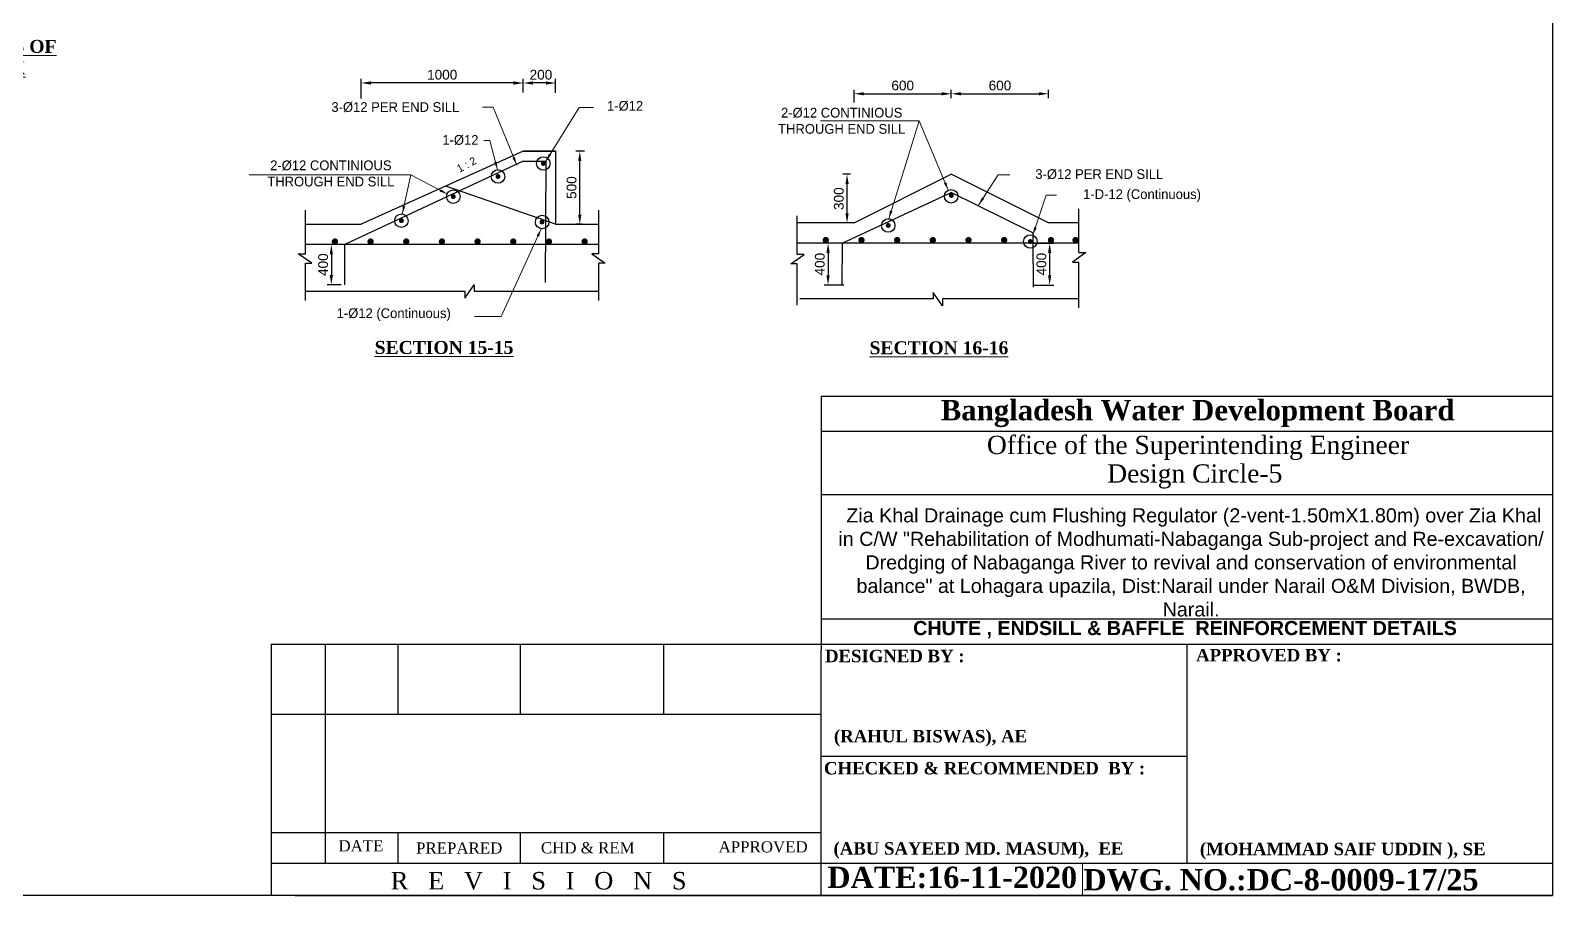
# Model space of a CAD drawing. Extents: x -358915 to 1258323, y -1667244 to -305611.
# Drawn here: x 775391 to 784784, y -1484732 to -1479397 of the extents above; entities that cross this region are included whole.
import ezdxf

# ---------------------------------------------------------------- set-up
doc = ezdxf.new("R2010")
doc.units = 0
doc.header["$LTSCALE"] = 300
doc.header["$MEASUREMENT"] = 0
doc.linetypes.add('HIDDEN', pattern=[0.375, 0.25, -0.125])
doc.layers.get('0').update_dxf_attribs({"linetype": 'CONTINUOUS'})
doc.layers.get('DEFPOINTS').update_dxf_attribs({"linetype": 'CONTINUOUS'})
for name, color, linetype, lineweight in [('Dim', 7, 'CONTINUOUS', 9), ('Left Bank Profile', 7, 'CONTINUOUS', 25), ('ROD', 1, 'CONTINUOUS', 30), ('TEXT-ROOM', 4, 'CONTINUOUS', 5)]:
    doc.layers.add(name, color=color, linetype=linetype, lineweight=lineweight)
doc.layers.add('LINE', color=7, linetype='CONTINUOUS')
doc.styles.add('1-2', font='arial.ttf')
doc.styles.add('Arial', font='arial.ttf')
doc.styles.add('DIM', font='isocp3.shx')
doc.dimstyles.new('1-2', dxfattribs={"dimtxt": 240, "dimasz": 360, "dimexe": 120, "dimexo": 120, "dimgap": 24, "dimtad": 1, "dimdec": 0, "dimzin": 3, "dimdsep": 46, "dimtxsty": '1-2', "dimblk": 'DOTSMALL', "dimcen": 0, "dimdle": 120, "dimclrd": 256, "dimclre": 256, "dimclrt": 6, "dimadec": 0, "dimazin": 0, "dimtfac": 0.6, "dimtdec": 0, "dimtofl": 0, "dimtmove": 2, "dimatfit": 3, "dimfxl": 2, "dimfrac": 1, "dimtolj": 1, "dimtzin": 0, "dimlwd": 13, "dimlwe": 13, "dimarcsym": 0})
doc.dimstyles.new('Dim_25', dxfattribs={"dimtxt": 50, "dimasz": 50, "dimexe": 25, "dimexo": 20, "dimgap": 20, "dimtad": 1, "dimdec": 0, "dimzin": 0, "dimdsep": 46, "dimtxsty": 'DIM', "dimcen": 0.09, "dimclrd": 5, "dimclre": 5, "dimclrt": 7, "dimadec": 0, "dimazin": 0, "dimtfac": 1, "dimtdec": 0, "dimtmove": 0, "dimatfit": 3, "dimfxl": 1, "dimtolj": 1, "dimtzin": 0, "dimarcsym": 0})

# ---------------------------------------------------------------- blocks, each defined once
blk = doc.blocks.new('_DotSmall')
at = {"color": 0, "linetype": 'ByBlock', "const_width": 0.5}
blk.add_lwpolyline([(-0.0625, 0, 1), (0.0625, 0, 1)], format="xyb", close=True, dxfattribs=at)
blk = doc.blocks.new('*D784')
at = {"layer": 'DEFPOINTS', "color": 0, "ltscale": 50, "transparency": 16777216}
for p in [(778781.1, -1480142.5), (778830, -1480142.5), (778815.6, -1480592.5)]:
    blk.add_point(p, dxfattribs=at)
at = {"layer": 'Dim', "color": 5, "lineweight": -2, "ltscale": 50, "transparency": 16777216}
for p, q in [((778810, -1480142.5), (778756.1, -1480142.5)), ((778781.1, -1480532.5), (778781.1, -1480202.5)), ((778795.6, -1480592.5), (778756.1, -1480592.5))]:
    blk.add_line(p, q, dxfattribs=at)
at = {"layer": 'Dim', "color": 5, "ltscale": 50, "transparency": 16777216}
for points in [[(778771.1, -1480202.5), (778791.1, -1480202.5), (778781.1, -1480142.5)], [(778771.1, -1480532.5), (778791.1, -1480532.5), (778781.1, -1480592.5)]]:
    blk.add_solid(points, dxfattribs=at)
at = {"layer": 'Dim', "color": 7, "ltscale": 50, "transparency": 16777216, "insert": (778730.5, -1480366.3), "char_height": 60, "attachment_point": 5, "rotation": 90, "style": 'Arial'}
blk.add_mtext('\\A1;500', dxfattribs=at)
blk = doc.blocks.new('*D785')
at = {"layer": 'DEFPOINTS', "color": 0, "ltscale": 50, "transparency": 16777216}
for p in [(778432, -1479721.1), (778432, -1479799.6), (778632, -1479802.3)]:
    blk.add_point(p, dxfattribs=at)
at = {"layer": 'Dim', "color": 5, "lineweight": -2, "ltscale": 50, "transparency": 16777216}
for p, q in [((778432, -1479779.6), (778432, -1479696.1)), ((778572, -1479721.1), (778492, -1479721.1)), ((778632, -1479782.3), (778632, -1479696.1))]:
    blk.add_line(p, q, dxfattribs=at)
at = {"layer": 'Dim', "color": 5, "ltscale": 50, "transparency": 16777216}
for points in [[(778492, -1479711.1), (778492, -1479731.1), (778432, -1479721.1)], [(778572, -1479711.1), (778572, -1479731.1), (778632, -1479721.1)]]:
    blk.add_solid(points, dxfattribs=at)
at = {"layer": 'Dim', "color": 7, "ltscale": 50, "transparency": 16777216, "insert": (778541.2, -1479670.4), "char_height": 60, "attachment_point": 5, "style": 'Arial'}
blk.add_mtext('\\A1;200', dxfattribs=at)
blk = doc.blocks.new('*D798')
at = {"layer": 'DEFPOINTS', "color": 0, "ltscale": 50, "transparency": 16777216}
for p in [(777432, -1479721.1), (777432, -1479836.3), (778432, -1479789.2)]:
    blk.add_point(p, dxfattribs=at)
at = {"layer": 'Dim', "color": 5, "lineweight": -2, "ltscale": 50, "transparency": 16777216}
for p, q in [((777432, -1479816.3), (777432, -1479696.1)), ((778372, -1479721.1), (777492, -1479721.1)), ((778432, -1479769.2), (778432, -1479696.1))]:
    blk.add_line(p, q, dxfattribs=at)
at = {"layer": 'Dim', "color": 5, "ltscale": 50, "transparency": 16777216}
for points in [[(777492, -1479711.1), (777492, -1479731.1), (777432, -1479721.1)], [(778372, -1479711.1), (778372, -1479731.1), (778432, -1479721.1)]]:
    blk.add_solid(points, dxfattribs=at)
at = {"layer": 'Dim', "color": 7, "ltscale": 50, "transparency": 16777216, "insert": (777932, -1479670.4), "char_height": 60, "attachment_point": 5, "style": 'Arial'}
blk.add_mtext('\\A1;1000', dxfattribs=at)
blk = doc.blocks.new('*D799')
at = {"layer": 'DEFPOINTS', "color": 0, "ltscale": 50, "transparency": 16777216}
for p in [(780430.2, -1480284.4), (780472.4, -1480284.4), (780472.4, -1480584.4)]:
    blk.add_point(p, dxfattribs=at)
at = {"layer": 'Dim', "color": 5, "lineweight": -2, "ltscale": 50, "transparency": 16777216}
for p, q in [((780452.4, -1480284.4), (780405.2, -1480284.4)), ((780430.2, -1480524.4), (780430.2, -1480344.4)), ((780452.4, -1480584.4), (780405.2, -1480584.4))]:
    blk.add_line(p, q, dxfattribs=at)
at = {"layer": 'Dim', "color": 5, "ltscale": 50, "transparency": 16777216}
for points in [[(780420.2, -1480344.4), (780440.2, -1480344.4), (780430.2, -1480284.4)], [(780420.2, -1480524.4), (780440.2, -1480524.4), (780430.2, -1480584.4)]]:
    blk.add_solid(points, dxfattribs=at)
at = {"layer": 'Dim', "color": 7, "ltscale": 50, "transparency": 16777216, "insert": (780379.6, -1480434.4), "char_height": 60, "attachment_point": 5, "rotation": 90, "style": 'Arial'}
blk.add_mtext('\\A1;300', dxfattribs=at)
blk = doc.blocks.new('*D800')
at = {"layer": 'DEFPOINTS', "color": 0, "ltscale": 50, "transparency": 16777216}
for p in [(780473.7, -1479861.2), (781073.7, -1479787.5), (781073.7, -1479799.5)]:
    blk.add_point(p, dxfattribs=at)
at = {"layer": 'Dim', "color": 5, "lineweight": -2, "ltscale": 50, "transparency": 16777216}
for p, q in [((780473.7, -1479841.2), (780473.7, -1479762.5)), ((781073.7, -1479779.5), (781073.7, -1479762.5)), ((780533.7, -1479787.5), (781013.7, -1479787.5))]:
    blk.add_line(p, q, dxfattribs=at)
at = {"layer": 'Dim', "color": 5, "ltscale": 50, "transparency": 16777216}
for points in [[(780533.7, -1479777.5), (780533.7, -1479797.5), (780473.7, -1479787.5)], [(781013.7, -1479777.5), (781013.7, -1479797.5), (781073.7, -1479787.5)]]:
    blk.add_solid(points, dxfattribs=at)
at = {"layer": 'Dim', "color": 7, "ltscale": 50, "transparency": 16777216, "insert": (780773.7, -1479736.8), "char_height": 60, "attachment_point": 5, "style": 'Arial'}
blk.add_mtext('\\A1;600', dxfattribs=at)
blk = doc.blocks.new('*D801')
at = {"layer": 'DEFPOINTS', "color": 0, "ltscale": 50, "transparency": 16777216}
for p in [(781073.7, -1479835.7), (781673.7, -1479787.5), (781673.7, -1479835.7)]:
    blk.add_point(p, dxfattribs=at)
at = {"layer": 'Dim', "color": 5, "lineweight": -2, "ltscale": 50, "transparency": 16777216}
for p, q in [((781073.7, -1479815.7), (781073.7, -1479762.5)), ((781673.7, -1479815.7), (781673.7, -1479762.5)), ((781133.7, -1479787.5), (781613.7, -1479787.5))]:
    blk.add_line(p, q, dxfattribs=at)
at = {"layer": 'Dim', "color": 5, "ltscale": 50, "transparency": 16777216}
for points in [[(781133.7, -1479777.5), (781133.7, -1479797.5), (781073.7, -1479787.5)], [(781613.7, -1479777.5), (781613.7, -1479797.5), (781673.7, -1479787.5)]]:
    blk.add_solid(points, dxfattribs=at)
at = {"layer": 'Dim', "color": 7, "ltscale": 50, "transparency": 16777216, "insert": (781373.7, -1479736.8), "char_height": 60, "attachment_point": 5, "style": 'Arial'}
blk.add_mtext('\\A1;600', dxfattribs=at)
blk = doc.blocks.new('*D820')
at = {"layer": 'DEFPOINTS', "color": 0, "ltscale": 50, "transparency": 16777216}
for p in [(777328.8, -1480717.5), (777248, -1480965.4), (777328.8, -1480965.4)]:
    blk.add_point(p, dxfattribs=at)
at = {"layer": 'Dim', "color": 5, "lineweight": -2, "ltscale": 50, "transparency": 16777216}
for p, q in [((777308.8, -1480717.5), (777223, -1480717.5)), ((777248, -1480777.5), (777248, -1480905.4)), ((777308.8, -1480965.4), (777223, -1480965.4))]:
    blk.add_line(p, q, dxfattribs=at)
at = {"layer": 'Dim', "color": 5, "ltscale": 50, "transparency": 16777216}
for points in [[(777238, -1480777.5), (777258, -1480777.5), (777248, -1480717.5)], [(777238, -1480905.4), (777258, -1480905.4), (777248, -1480965.4)]]:
    blk.add_solid(points, dxfattribs=at)
at = {"layer": 'Dim', "color": 7, "ltscale": 50, "transparency": 16777216, "insert": (777197.4, -1480841.5), "char_height": 60, "attachment_point": 5, "rotation": 90, "style": 'Arial'}
blk.add_mtext('\\A1;400', dxfattribs=at)
blk = doc.blocks.new('*D824')
at = {"layer": 'DEFPOINTS', "color": 0, "ltscale": 50, "transparency": 16777216}
for p in [(781561.8, -1480709.4), (781564.1, -1480967.2), (781680.4, -1480967.2)]:
    blk.add_point(p, dxfattribs=at)
at = {"layer": 'Dim', "color": 5, "lineweight": -2, "ltscale": 50, "transparency": 16777216}
for p, q in [((781581.8, -1480709.4), (781705.4, -1480709.4)), ((781680.4, -1480769.4), (781680.4, -1480907.2)), ((781584.1, -1480967.2), (781705.4, -1480967.2))]:
    blk.add_line(p, q, dxfattribs=at)
at = {"layer": 'Dim', "color": 5, "ltscale": 50, "transparency": 16777216}
for points in [[(781670.4, -1480769.4), (781690.4, -1480769.4), (781680.4, -1480709.4)], [(781670.4, -1480907.2), (781690.4, -1480907.2), (781680.4, -1480967.2)]]:
    blk.add_solid(points, dxfattribs=at)
at = {"layer": 'Dim', "color": 7, "ltscale": 50, "transparency": 16777216, "insert": (781629.7, -1480838.3), "char_height": 60, "attachment_point": 5, "rotation": 90, "style": 'Arial'}
blk.add_mtext('\\A1;400', dxfattribs=at)
blk = doc.blocks.new('*D829')
at = {"layer": 'DEFPOINTS', "color": 0, "ltscale": 50, "transparency": 16777216}
for p in [(780431.6, -1480709.4), (780313.1, -1480967.2), (780429.4, -1480967.2)]:
    blk.add_point(p, dxfattribs=at)
at = {"layer": 'Dim', "color": 5, "lineweight": -2, "ltscale": 50, "transparency": 16777216}
for p, q in [((780411.6, -1480709.4), (780288.1, -1480709.4)), ((780313.1, -1480769.4), (780313.1, -1480907.2)), ((780409.4, -1480967.2), (780288.1, -1480967.2))]:
    blk.add_line(p, q, dxfattribs=at)
at = {"layer": 'Dim', "color": 5, "ltscale": 50, "transparency": 16777216}
for points in [[(780303.1, -1480769.4), (780323.1, -1480769.4), (780313.1, -1480709.4)], [(780303.1, -1480907.2), (780323.1, -1480907.2), (780313.1, -1480967.2)]]:
    blk.add_solid(points, dxfattribs=at)
at = {"layer": 'Dim', "color": 7, "ltscale": 50, "transparency": 16777216, "insert": (780262.4, -1480838.3), "char_height": 60, "attachment_point": 5, "rotation": 90, "style": 'Arial'}
blk.add_mtext('\\A1;400', dxfattribs=at)

msp = doc.modelspace()

# ---------------------------------------------------------------- linework, layer by layer
at = {"layer": 'Left Bank Profile'}
msp.add_lwpolyline([(777024.4, -1484732.1), (784783.6, -1484732.1)], dxfattribs=at)
msp.add_lwpolyline([(777024.4, -1484732.1), (784783.6, -1484732.1)], dxfattribs=at)
at = {"layer": 'LINE'}
for p, q in [((778432, -1480142.5), (777432, -1480592.5)), ((778432, -1480142.5), (778632, -1480142.5)), ((778632, -1480142.5), (778432, -1480142.5)), ((778632, -1480142.5), (778632, -1480592.5)), ((780473.7, -1480584.4), (781073.7, -1480284.4)), ((781673.7, -1480584.4), (781073.7, -1480284.4)), ((777087.5, -1480592.5), (777432, -1480592.5)), ((778632, -1480592.5), (778832, -1480592.5)), ((778632, -1480592.5), (778897.9, -1480592.5)), ((780473.7, -1480584.4), (780123.1, -1480584.4)), ((781861.7, -1480584.4), (781673.7, -1480584.4)), ((780270.1, -1481653.4), (784783.6, -1481653.4)), ((780270.1, -1481653.4), (780270.1, -1483217.4)), ((780270.1, -1481867.4), (784783.6, -1481867.4)), ((780270.1, -1482258.3), (784783.6, -1482258.3)), ((780270.1, -1483026.5), (784783.6, -1483026.5)), ((780270.1, -1483026.5), (784783.6, -1483026.5)), ((776876.5, -1483181.5), (780173.5, -1483181.5)), ((776876.5, -1483181.5), (776876.5, -1484732.1)), ((777111.2, -1483181.5), (780270.1, -1483181.5)), ((777209.5, -1483181.5), (777209.5, -1484531.8)), ((777209.5, -1483181.5), (777209.5, -1484531.8)), ((777209.5, -1483181.5), (777209.5, -1484531.8)), ((777209.5, -1483181.5), (777209.5, -1484531.8)), ((777658.4, -1483181.5), (777658.4, -1483614.6)), ((778414.6, -1483614.6), (778414.6, -1483181.5)), ((779298.9, -1483614.6), (779298.9, -1483181.5)), ((780270.1, -1483181.5), (784783.6, -1483181.5)), ((780270.1, -1484732.1), (780270.1, -1483217.4)), ((782526.8, -1483181.5), (782526.8, -1484531.8)), ((776876.5, -1483614.6), (780173.5, -1483614.6)), ((777111.2, -1483614.6), (780270.1, -1483614.6)), ((780270.1, -1483872.9), (782526.8, -1483872.9)), ((776876.5, -1484343.5), (780173.5, -1484343.5)), ((777111.2, -1484343.5), (780270.1, -1484343.5)), ((777111.2, -1484343.5), (780173.5, -1484343.5)), ((777111.2, -1484343.5), (780173.5, -1484343.5)), ((777658.4, -1484343.5), (777658.4, -1484531.8)), ((778414.6, -1484531.8), (778414.6, -1484343.5)), ((779298.9, -1484531.8), (779298.9, -1484343.5)), ((776876.5, -1484531.8), (780173.5, -1484531.8)), ((777111.2, -1484531.8), (780270.1, -1484531.8)), ((777111.2, -1484531.8), (780173.5, -1484531.8)), ((777111.2, -1484531.8), (780173.5, -1484531.8)), ((780270.1, -1484531.8), (784783.6, -1484531.8)), ((781116.9, -1484531.8), (784783.6, -1484531.8)), ((781116.9, -1484531.8), (784783.6, -1484531.8)), ((781116.9, -1484531.8), (784783.6, -1484531.8))]:
    msp.add_line(p, q, dxfattribs=at)
at = {"layer": 'LINE', "linetype": 'HIDDEN', "ltscale": 1200}
msp.add_line((778632, -1480592.5), (777953.7, -1480357.7), dxfattribs=at)
at = {"layer": 'LINE', "color": 5}
for p, q in [((778897.9, -1480774.8), (778897.9, -1480506)), ((781860.7, -1480766.7), (781860.7, -1480497.9)), ((778897.9, -1480774.8), (778854.7, -1480774.8)), ((778854.7, -1480774.8), (778938, -1480833.2)), ((781903.9, -1480766.7), (781820.7, -1480825.1)), ((781860.7, -1480766.7), (781903.9, -1480766.7)), ((778897.9, -1481061.5), (778897.9, -1480833.2)), ((778938, -1480833.2), (778897.9, -1480833.2)), ((781820.7, -1480825.1), (781860.7, -1480825.1)), ((781860.7, -1481108.6), (781860.7, -1480825.1)), ((778071.5, -1481048.9), (778129.8, -1480965.7)), ((778129.8, -1480965.7), (778129.8, -1481005.7)), ((777087.5, -1481005.7), (778071.5, -1481005.7)), ((778071.5, -1481005.7), (778071.5, -1481048.9)), ((778129.8, -1481005.7), (778893.4, -1481005.7))]:
    msp.add_line(p, q, dxfattribs=at)
at = {"layer": 'LINE', "color": 7, "lineweight": 9}
for p, q in [((781883.2, -1484531.8), (781883.2, -1484732.1)), ((780420.2, -1484732.1), (776876.5, -1484732.1)), ((784783.6, -1484732.1), (780420.2, -1484732.1)), ((783852.5, -1484732.1), (784157.6, -1484732.1))]:
    msp.add_line(p, q, dxfattribs=at)
at = {"layer": 'LINE'}
msp.add_lwpolyline([(784783.6, -1484732.1), (769555.6, -1484732.1), (769555.6, -1473963.7), (784783.6, -1473963.7)], close=True, dxfattribs=at)
at = {"layer": 'LINE', "color": 5}
for points in [[(777087.5, -1481061.5), (777087.5, -1480833.2), (777127.5, -1480833.2), (777044.3, -1480774.8), (777087.5, -1480774.8), (777087.5, -1480506)], [(780123.1, -1481091.3), (780123.1, -1480836.8), (780083.1, -1480836.8), (780166.3, -1480778.4), (780123.1, -1480778.4), (780123.1, -1480539.9)], [(781860.7, -1481052.9), (781020.1, -1481052.9), (781020.1, -1481096.1), (780961.7, -1481012.9), (780961.7, -1481052.9), (780138.6, -1481052.9)]]:
    msp.add_lwpolyline(points, dxfattribs=at)
at = {"layer": 'LINE'}
for centre in [(778556, -1480217.3), (778276.4, -1480297.9), (778000.6, -1480421.7), (781072.9, -1480419.6), (777680.5, -1480570.5), (778548.8, -1480578.8), (780684.4, -1480599.7), (781561.1, -1480698.7)]:
    msp.add_circle(centre, 41.7, dxfattribs=at)
at = {"layer": 'ROD'}
for p, q in [((778432, -1480203), (777334.5, -1480714.8)), ((778432, -1480203), (778571.4, -1480203)), ((778571.4, -1480203), (778566.7, -1480952)), ((780400.6, -1480709.4), (781073.7, -1480396.2)), ((781576.7, -1480644.3), (781073.7, -1480396.2)), ((781576.7, -1480644.3), (781576.7, -1480709.4)), ((781576.7, -1480690.2), (781579.3, -1480980.4)), ((778897.9, -1480717.5), (777087.5, -1480717.5)), ((777328.8, -1480723.9), (777328.8, -1480965.4)), ((781861.7, -1480709.4), (780123.1, -1480709.4)), ((780400.6, -1480709.4), (780398.3, -1480967.2))]:
    msp.add_line(p, q, dxfattribs=at)
for points, const_width in [([(778563.5, -1480217.3, -1), (778548.5, -1480217.3, -1)], 15), ([(778283.9, -1480297.9, -1), (778268.9, -1480297.9, -1)], 15), ([(778008.1, -1480421.7, -1), (777993.1, -1480421.7, -1)], 15), ([(781066.2, -1480414.7, 1), (781081.2, -1480414.7, 1)], 15), ([(777688, -1480570.5, -1), (777673, -1480570.5, -1)], 15), ([(778555.2, -1480578.8, -1), (778540.2, -1480578.8, -1)], 15), ([(780691.9, -1480599.7, -1), (780676.9, -1480599.7, -1)], 15), ([(777279.8, -1480699, -1), (777260.3, -1480699, -1)], 19.5), ([(777499.9, -1480699, -1), (777480.4, -1480699, -1)], 19.5), ([(777720, -1480699, -1), (777700.5, -1480699, -1)], 19.5), ([(777940.2, -1480699, -1), (777920.7, -1480699, -1)], 19.5), ([(778160.3, -1480699, -1), (778140.8, -1480699, -1)], 19.5), ([(778380.5, -1480699, -1), (778361, -1480699, -1)], 19.5), ([(778600.6, -1480699, -1), (778581.1, -1480699, -1)], 19.5), ([(778820.8, -1480699, -1), (778801.3, -1480699, -1)], 19.5), ([(780308.8, -1480690.1, -1), (780289.3, -1480690.1, -1)], 19.5), ([(780529, -1480690.1, -1), (780509.5, -1480690.1, -1)], 19.5), ([(780749.1, -1480690.1, -1), (780729.6, -1480690.1, -1)], 19.5), ([(780969.2, -1480690.1, -1), (780949.7, -1480690.1, -1)], 19.5), ([(781189.4, -1480690.1, -1), (781169.9, -1480690.1, -1)], 19.5), ([(781409.5, -1480690.1, -1), (781390, -1480690.1, -1)], 19.5), ([(781553.6, -1480698.7, 1), (781568.6, -1480698.7, 1)], 15), ([(781698.4, -1480690.1, -1), (781678.9, -1480690.1, -1)], 19.5), ([(781849.8, -1480690.1, -1), (781830.3, -1480690.1, -1)], 19.5)]:
    msp.add_lwpolyline(points, format="xyb", close=True, dxfattribs=dict(at, const_width=const_width))
msp.add_arc((777338.8, -1480723.9), 10, 115.00228, 180, dxfattribs=at)

# ---------------------------------------------------------------- texts
at = {"layer": 'LINE', "color": 4, "char_height": 60, "width": 1123.361, "attachment_point": 5}
for s, insert in [('3-%%C12 PER END SILL', (777643, -1479870.6)), ('1-%%C12', (779060.5, -1479863.1)), ('2-%%C12 CONTINIOUS\\PTHROUGH END SILL\\P ', (780397.2, -1480004.7)), ('1-%%C12 ', (778044.3, -1480073.4)), ('2-%%C12 CONTINIOUS\\PTHROUGH END SILL\\P ', (777245, -1480329.4)), ('3-%%C12 PER END SILL', (781986.6, -1480284.1)), ('1-D-12 (Continuous) ', (782250.7, -1480415.7)), ('1-%%C12 (Continuous) ', (777632.9, -1481149.8))]:
    msp.add_mtext(s, dxfattribs=dict(at, insert=insert))
at = {"layer": 'LINE', "color": 4, "insert": (778082.3, -1480224.4), "char_height": 48, "attachment_point": 5, "rotation": 28.54109}
msp.add_mtext('1 : 2 ', dxfattribs=at)
at = {"layer": 'LINE', "color": 7, "lineweight": 9}
for s, insert, char_height, width, attachment_point in [('{\\fTimes New Roman|b1|i0|c0|p18;Bangladesh Water Development Board}', (781008.3, -1481675.7), 125.748, 4516.811, 1), ('{\\fTimes New Roman|b0|i0|c0|p18;Office of the Superintending Engineer}', (781293.3, -1481896.8), 112.532, 4042.112, 1), ('{\\fTimes New Roman|b0|i0|c0|p18;Design Circle-5}', (782035.6, -1482072.8), 112.532, 4042.112, 1), ('\\A1;{\\fArial|b0|i0|c0|p34; Zia Khal Drainage cum Flushing Regulator (2-vent-1.50mX1.80m) over Zia Khal in\\A0;\\C256; C/W "Rehabilitatio\\A1;\\C7;n of Modhumati-Nabaganga Sub-project and Re-excavation/ Dredging of\\C256; Nabaganga River to revival and conservation of environmental balance" at Lohagara upazila, Dist:Narail under Narail O&M Division, BWDB, Narail.}', (782553, -1483012.2), 86.9872, 4397.159, 8), ('{\\fArial|b1|i0|c0|p34;\\C0;CHUTE , ENDSILL & BAFFLE  REINFORCEMENT DETAILS }', (782515.8, -1483145.5), 86.987, 4397.159, 8)]:
    msp.add_mtext(s, dxfattribs=dict(at, insert=insert, char_height=char_height, width=width, attachment_point=attachment_point))
at = {"layer": 'LINE', "color": 7, "lineweight": 9, "attachment_point": 1}
for s, insert, char_height in [('{\\fTimes New Roman|b1|i0|c0|p18;DESIGNED BY :}', (780294.3, -1483216.6), 76.552), ('{\\fTimes New Roman|b1|i0|c0|p18;APPROVED BY :}', (782584.1, -1483211.6), 76.552), ('{\\fTimes New Roman|b1|i0|c0|p18;\\C0;(RAHUL BISWAS), AE}', (780349.4, -1483711), 76.552), ('{\\fTimes New Roman|b1|i0|c0|p18;CHECKED & RECOMMENDED  BY :}', (780288, -1483908.4), 76.552), ('{\\fTimes New Roman|b0|i0|c0|p18;DATE }', (777291.8, -1484391.1), 68.897), ('{\\fTimes New Roman|b0|i0|c0|p18;PREPARED\\fTimes New Roman|b1|i0|c0|p18; }', (777770.9, -1484404.6), 68.897), ('{\\fTimes New Roman|b0|i0|c0|p18;CHD & REM }', (778541.3, -1484403.2), 68.897), ('{\\fTimes New Roman|b0|i0|c0|p18;APPROVED}', (779637.7, -1484397.3), 68.897), ('{\\fTimes New Roman|b1|i0|c0|p18;\\C0;(ABU SAYEED MD. MASUM),  EE  }', (780346.7, -1484403.4), 76.552), ('{\\fTimes New Roman|b1|i0|c0|p18;\\C0;(MOHAMMAD SAIF UDDIN ), SE}', (782607.4, -1484406.7), 76.552), ('{\\fTimes New Roman|b1|i0|c0|p18;DATE:16-11-2020}', (780308.8, -1484554.2), 131.167), ('{\\fTimes New Roman|b0|i0|c0|p18;R   E   V   I   S   I   O   N   S}', (777614.9, -1484586.8), 107.652), ('{\\fTimes New Roman|b0|i0|c0|p18; \\fTimes New Roman|b1|i0|c0|p18;DWG. NO.:DC-8-0009-17/25}', (781839.4, -1484569), 131.167)]:
    msp.add_mtext(s, dxfattribs=dict(at, insert=insert, char_height=char_height))
at = {"layer": 'TEXT-ROOM', "char_height": 80, "attachment_point": 4}
for s, insert, width in [('{\\fTimes New Roman|b1|i0|c0|p18;\\L\\C6;REINF.DETAILS OF \\PBAFFLE BLOCK }', (774417.2, -1479562.5), 2215.504), ('{\\fTimes New Roman|b1|i0|c0|p18;\\L\\C6;SECTION 15-15}', (777515.3, -1481352.6), 1006.355), ('{\\fTimes New Roman|b1|i0|c0|p18;\\L\\C6;SECTION 16-16}', (780569.2, -1481354.6), 1042.4)]:
    msp.add_mtext(s, dxfattribs=dict(at, insert=insert, width=width))

# ---------------------------------------------------------------- dimensions: what is measured, and where the dimension line sits
at = {"layer": 'Dim', "ltscale": 50}
for base, p1, p2, picture, middle in [((777432, -1479721.1), (778432, -1479789.2), (777432, -1479836.3), '*D798', (777932, -1479670.4)), ((781073.7, -1479787.5), (780473.7, -1479861.2), (781073.7, -1479799.5), '*D800', (780773.7, -1479736.8)), ((781673.7, -1479787.5), (781073.7, -1479835.7), (781673.7, -1479835.7), '*D801', (781373.7, -1479736.8))]:
    dim = msp.add_linear_dim(base=base, p1=p1, p2=p2, dimstyle='Dim_25', override={"dimtxt": 60, "dimasz": 60, "dimtxsty": 'Arial'}, dxfattribs=at)
    dim.commit()
    dim.dimension.update_dxf_attribs({"geometry": picture, "text_midpoint": middle})
dim = msp.add_linear_dim(base=(778432, -1479721.1), p1=(778632, -1479802.3), p2=(778432, -1479799.6), angle=180, dimstyle='Dim_25', override={"dimtxt": 60, "dimasz": 60, "dimtxsty": 'Arial'}, dxfattribs=at)
dim.commit()
dim.dimension.update_dxf_attribs({"geometry": '*D785', "text_midpoint": (778541.2, -1479721.1), "dimtype": 160})
dim = msp.add_linear_dim(base=(778781.1, -1480142.5), p1=(778815.6, -1480592.5), p2=(778830, -1480142.5), angle=90, text='500', dimstyle='Dim_25', override={"dimtxt": 60, "dimasz": 60, "dimtxsty": 'Arial'}, dxfattribs=at)
dim.commit()
dim.dimension.update_dxf_attribs({"geometry": '*D784', "text_midpoint": (778781.1, -1480366.3), "dimtype": 160})
for base, p1, p2, text, picture, middle in [((780430.2, -1480284.4), (780472.4, -1480584.4), (780472.4, -1480284.4), '300', '*D799', (780379.6, -1480434.4)), ((777248, -1480965.4), (777328.8, -1480717.5), (777328.8, -1480965.4), '400', '*D820', (777197.4, -1480841.5)), ((780313.1, -1480967.2), (780431.6, -1480709.4), (780429.4, -1480967.2), '400', '*D829', (780262.4, -1480838.3)), ((781680.4, -1480967.2), (781561.8, -1480709.4), (781564.1, -1480967.2), '400', '*D824', (781629.7, -1480838.3))]:
    dim = msp.add_linear_dim(base=base, p1=p1, p2=p2, angle=90, text=text, dimstyle='Dim_25', override={"dimtxt": 60, "dimasz": 60, "dimtxsty": 'Arial'}, dxfattribs=at)
    dim.commit()
    dim.dimension.update_dxf_attribs({"geometry": picture, "text_midpoint": middle})

# ---------------------------------------------------------------- leaders
at = {"layer": 'LINE', "lineweight": 15}
for points in [[(778391.8, -1480227), (778246.4, -1479869.5), (778181, -1479869.5)], [(778571.4, -1480203), (778777.3, -1479872.6), (778865.8, -1479872.6)], [(780687.6, -1480558.1), (780874.5, -1479953.6), (780267.2, -1479953.6)], [(781054.7, -1480382.1), (780874.4, -1479953.7), (780744.8, -1479953.6)], [(778272.8, -1480256.3), (778226.4, -1480074.9), (778188.1, -1480074.9)], [(777964.9, -1480406.5), (777738.7, -1480288.1), (776741.7, -1480288.1)], [(777685.9, -1480529.1), (777738.7, -1480288.1)], [(781242, -1480474.1), (781363.4, -1480287.1), (781435.3, -1480286.8)], [(781576.7, -1480660), (781659.1, -1480412.6), (781722, -1480412.3)], [(778543.1, -1480620.2), (778295.7, -1481160.8), (778131.9, -1481160.8)]]:
    msp.add_leader(points, dimstyle='1-2', override={"dimasz": 50, "dimtad": 0, "dimclrd": 5, "dimfxl": 7, "dimarcsym": 1}, dxfattribs=at)

doc.saveas('drawing.dxf')
